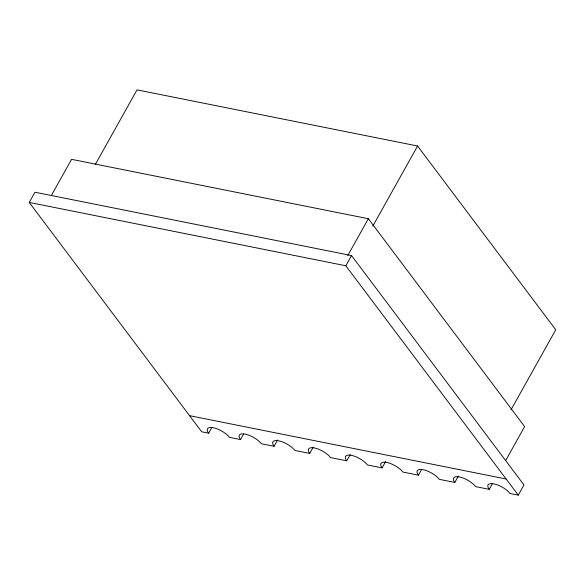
<?xml version="1.0" encoding="UTF-8"?>
<svg xmlns="http://www.w3.org/2000/svg" width="585" height="585" viewBox="0 0 585 585"><rect width="100%" height="100%" fill="white"/><g stroke="black" fill="none" stroke-linecap="round" stroke-linejoin="round"><path stroke-width="0.88" d="M29.25 202.432L34.954 192.224L351.534 255.572L523.97 484.936L518.266 495.137L510.003 493.484A13.258 5.009 29.2 0 0 493.952 483.883A13.258 5.009 29.2 0 0 489.228 489.331L475.583 486.603A13.258 5.009 29.2 0 0 459.539 476.994A13.258 5.009 29.2 0 0 454.808 482.442L439.233 479.327A13.258 5.009 29.2 0 0 423.189 469.718A13.258 5.009 29.2 0 0 418.458 475.166L402.882 472.051A13.258 5.009 29.2 0 0 386.839 462.45A13.258 5.009 29.2 0 0 382.107 467.898L367.519 464.98A13.258 5.009 29.2 0 0 351.468 455.371A13.258 5.009 29.2 0 0 346.744 460.819L330.51 457.572A13.258 5.009 29.2 0 0 314.467 447.971A13.258 5.009 29.2 0 0 309.736 453.419L294.847 450.435A13.258 5.009 29.2 0 0 278.796 440.834A13.258 5.009 29.2 0 0 274.072 446.282L261.298 443.722A13.258 5.009 29.2 0 0 245.254 434.121A13.258 5.009 29.2 0 0 240.523 439.569L229.422 437.346A13.258 5.009 29.2 0 0 213.379 427.737A13.258 5.009 29.2 0 0 208.648 433.185L201.686 431.796L29.25 202.432L345.83 265.773L518.266 495.137M51.385 195.448L71.567 159.339L368.36 218.724L524.628 426.589L505.769 460.344M95.311 164.473L137.014 89.863L417.588 146.001L555.75 329.779L510.946 409.946M208.648 433.185L211.719 427.693M240.523 439.569L243.594 434.07M347.739 255.623L368.36 218.724M345.83 265.773L351.534 255.572M372.784 226.168L417.588 146.001M274.072 446.282L277.582 440M309.736 453.419L313.246 447.137M346.744 460.819L350.254 454.538M382.107 467.898L385.617 461.616M418.458 475.166L421.529 469.675M454.808 482.442L458.318 476.161M489.228 489.331L492.299 483.832M189.547 415.657L506.135 478.998"/></g></svg>
